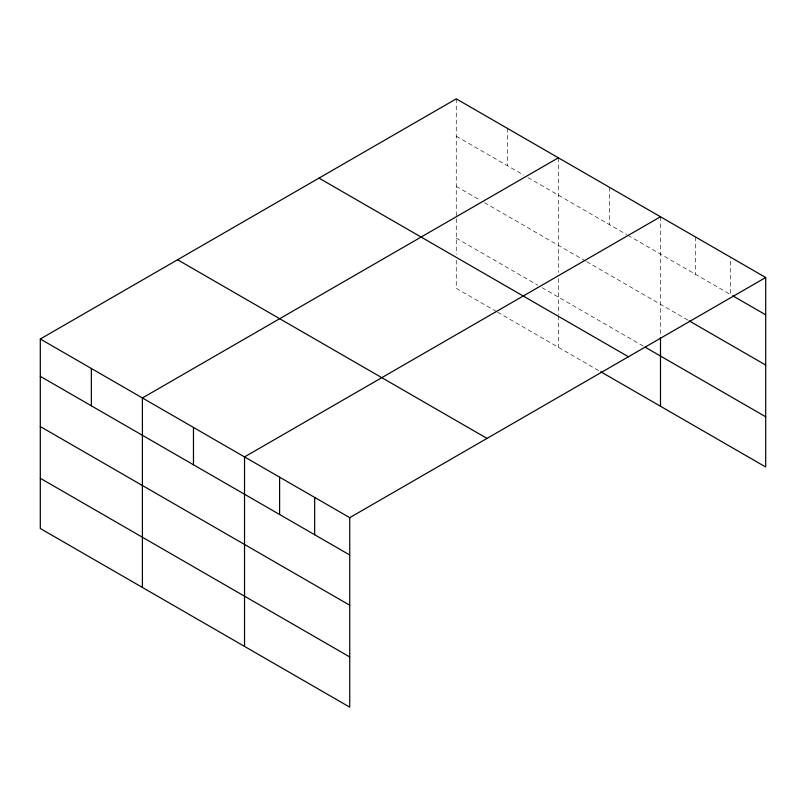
<?xml version="1.0" encoding="UTF-8"?>
<svg xmlns="http://www.w3.org/2000/svg" width="806" height="806" viewBox="0 0 806 806"><rect width="100%" height="100%" fill="white"/><g stroke="black" fill="none" stroke-linecap="round" stroke-linejoin="round"><path stroke-width="0.6" stroke-dasharray="4.03 3.02" d="M456.267 136.184L523.618 175.073M527.96 177.582L626.816 234.657M627.904 235.281L730.629 294.593L730.629 257.255M456.267 186.398L480.164 200.2M484.507 202.709L585.539 261.033M586.617 261.658L688.123 320.264M456.267 238.133L537.733 285.173M542.085 287.682L644.196 346.63M496.456 311.549L456.267 288.336L456.267 259.472M497.544 312.174L599.654 371.133M695.558 237.014L695.558 274.342M660.487 216.764L660.487 336.334M609.437 187.284L609.437 224.622M558.377 157.805L558.377 272.448M558.377 278.614L558.377 314.662M558.377 315.912L558.377 347.295M507.317 128.335L507.317 165.663M456.267 98.856L456.267 254.444"/><path stroke-width="1.21" d="M40.3 339.004L349.733 517.664L349.733 707.144L40.3 528.494L40.3 339.004L456.267 98.856L765.7 277.506L765.7 466.996L600.742 371.757M558.377 157.805L142.41 397.963L142.41 587.453M660.487 216.764L244.53 456.921L244.53 646.402M349.733 517.664L765.7 277.506M732.755 295.822L765.7 314.844M689.18 320.879L765.7 365.047M645.284 347.265L765.7 416.783M318.995 178.106L628.428 356.756M177.572 259.754L487.005 438.404M40.3 376.342L349.733 554.991M40.3 426.555L349.733 605.205M40.3 478.28L349.733 656.94M660.487 337.563L660.487 406.254M314.672 497.413L314.672 534.751M279.601 477.162L279.601 514.5M193.47 427.442L193.47 464.77M91.36 368.483L91.36 405.821"/></g></svg>
